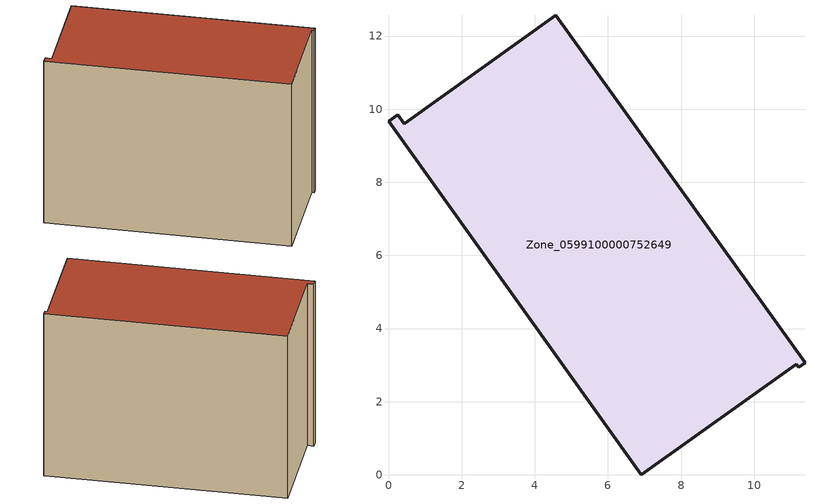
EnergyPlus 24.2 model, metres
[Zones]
Zone_0599100000752649
 floor ground (C_G): 6.91,0 0,9.67 0.25,9.85 0.43,9.6 4.57,12.57 11.39,3.06 11.22,2.94 11.15,3.03 z0
 wall outside (C_F): 0.43,9.6 0.25,9.85 0,9.67 6.91,0 11.15,3.03 11.22,2.94 11.39,3.06 4.57,12.57 0.43,9.6 z0:8.79
 roof outside (C_R): 11.39,3.06 4.57,12.57 0.43,9.6 0.25,9.85 0,9.67 6.91,0 11.15,3.03 11.22,2.94 z8.79
[BUILDING]
Pand.0599100000752649: North Axis=0; Terrain=City; Loads Convergence Tolerance Value=0.04; Temperature Convergence Tolerance Value=0.4; Solar Distribution=FullExterior; Maximum Number of Warmup Days=25; Minimum Number of Warmup Days=1
[Site:Location]
Rotterdam.The.Hague.AP_ZH_NLD Design_Conditions: Latitude=51.96; Longitude=4.45; Time Zone=1; Elevation=-4.5
[SITE:GROUNDTEMPERATURE:BUILDINGSURFACE]
18, 18, 18, 18, 18, 18, 18, 18, 18, 18, 18, 18
[MATERIAL] Thermal Absorptance=0.9; Solar Absorptance=0.7; Visible Absorptance=0.7
Name | Roughness | Thickness | Conductivity | Density | Specific Heat
G.TI.2006-2014 | MediumSmooth | 0.15 | 0.06 | 540 | 1210
F.TI.2006-2014 | Rough | 0.3 | 0.12 | 1920 | 840
R.TI.2006-2014 | MediumRough | 0.2 | 0.08 | 1500 | 1000
[CONSTRUCTION]
C_G: G.TI.2006-2014
C_F: F.TI.2006-2014
C_R: R.TI.2006-2014
[ZONE]
Zone_0599100000752649: Type=1; Multiplier=1; Ceiling Height=Autocalculate; Volume=Autocalculate; Floor Area=autocalculate; Part of Total Floor Area=Yes
[ZONEINFILTRATION:DESIGNFLOWRATE]
Infil_Zone_0599100000752649: Zone or ZoneList or Space or SpaceList=Zone_0599100000752649; Schedule=AlwaysOn; Design Flow Rate Calculation Method=Flow/Area; Flow Rate per Floor Area=0.0015; Constant Term Coefficient=1; Temperature Term Coefficient=0; Velocity Term Coefficient=0; Velocity Squared Term Coefficient=0
[HVACTEMPLATE:ZONE:IDEALLOADSAIRSYSTEM]
Zone_0599100000752649: Maximum Heating Supply Air Temperature=50; Minimum Cooling Supply Air Temperature=13; Maximum Heating Supply Air Humidity Ratio=0.0156; Minimum Cooling Supply Air Humidity Ratio=0.0077; Heating Limit=NoLimit; Cooling Limit=NoLimit; Dehumidification Control Type=ConstantSensibleHeatRatio; Cooling Sensible Heat Ratio=0.7; Dehumidification Setpoint=60; Humidification Control Type=None; Humidification Setpoint=30; Outdoor Air Method=None; Outdoor Air Flow Rate per Person=0.00944; Outdoor Air Flow Rate per Zone Floor Area=0; Outdoor Air Flow Rate per Zone=0; Demand Controlled Ventilation Type=None; Outdoor Air Economizer Type=NoEconomizer; Heat Recovery Type=None; Sensible Heat Recovery Effectiveness=0.7; Latent Heat Recovery Effectiveness=0.65
[ZONECONTROL:THERMOSTAT]
ThermostatControl_Zone_0599100000752649: Zone or ZoneList=Zone_0599100000752649; Control Type Schedule=DualSetpointControlType; Control 1=Thermostat_Zone_0599100000752649; Temperature Difference Between Cutout And Setpoint=0
[THERMOSTATSETPOINT:DUALSETPOINT]
Thermostat_Zone_0599100000752649: Heating Setpoint Temperature Schedule=HeatingSetpoint_Zone_0599100000752649; Cooling Setpoint Temperature Schedule=CoolingSetpoint_Zone_0599100000752649
[SCHEDULE:COMPACT]
HeatingSetpoint_Zone_0599100000752649: Through: 12/31, For: AllDays, Until: 24:00, 21
CoolingSetpoint_Zone_0599100000752649: Through: 12/31, For: AllDays, Until: 24:00, 24
DualSetpointControlType: Through: 12/31, For: AllDays, Until: 24:00, 4
AlwaysOn: Through: 12/31, For: AllDays, Until: 24:00, 1
